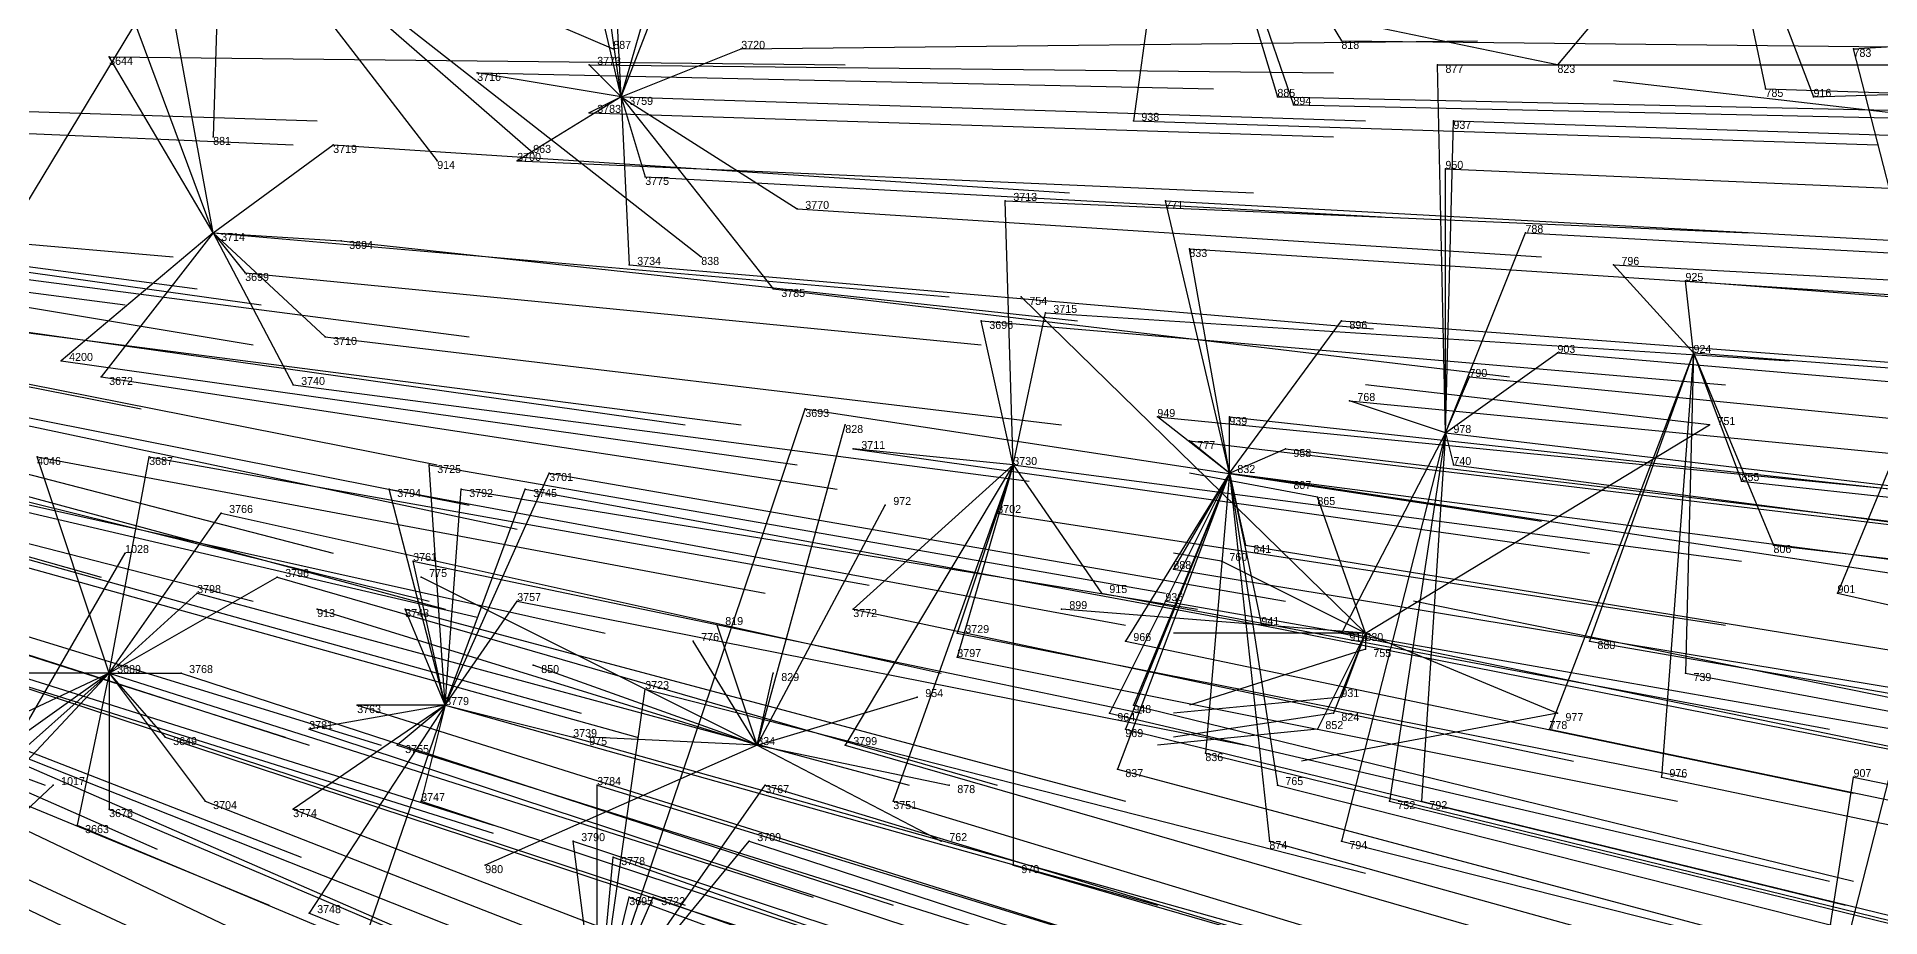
# Model space of a CAD drawing. Extents: x -0.5 to 0.59, y -0.5 to 0.58.
# Drawn here: x 0.241 to 0.4713, y -0.1105 to -0.0005 of the extents above; entities that cross this region are included whole.
import ezdxf

# ---------------------------------------------------------------- set-up
doc = ezdxf.new("R2010")
doc.units = 0
for name, color, linetype in [('Facilities', 3, 'CONTINUOUS'), ('Facilities_lines', 3, 'CONTINUOUS'), ('Normals', 1, 'CONTINUOUS'), ('Source_points', 5, 'CONTINUOUS'), ('Text', 3, 'CONTINUOUS')]:
    doc.layers.add(name, color=color, linetype=linetype)

msp = doc.modelspace()

# ---------------------------------------------------------------- linework, layer by layer
at = {"layer": 'Facilities', "color": 3}
for p in [(0.314, -0.008, -0.786), (0.263, -0.025, -0.661), (0.448, -0.04, -1.124), (0.417, -0.05, -1.05), (0.363, -0.054, -0.917), (0.39, -0.055, -0.985), (0.407, -0.075, -1.25), (0.25, -0.08, -0.656), (0.292, -0.084, -0.759), (0.331, -0.089, -1.25)]:
    msp.add_point(p, dxfattribs=at)
at = {"layer": 'Facilities_lines', "color": 3}
for p, q in [((0.384, 0.032, -0.962), (0.378, -0.011, -0.945)), ((0.384, 0.032, -0.962), (0.404, -0.001, -1.009)), ((0.384, 0.032, -0.962), (0.396, -0.008, -0.989)), ((0.384, 0.032, -0.962), (0.398, -0.009, -0.994)), ((0.45, 0.026, -1.126), (0.457, -0.007, -1.142)), ((0.45, 0.026, -1.126), (0.463, -0.008, -1.157)), ((0.264, 0.019, -1.25), (0.235, -0.029, -1.25)), ((0.263, -0.025, -0.661), (0.255, 0.019, -0.64)), ((0.264, 0.019, -1.25), (0.263, -0.013, -1.25)), ((0.264, 0.019, -1.25), (0.324, -0.028, -1.25)), ((0.264, 0.019, -1.25), (0.313, -0.002, -1.25)), ((0.264, 0.019, -1.25), (0.291, -0.016, -1.25)), ((0.264, 0.019, -1.25), (0.303, -0.015, -1.25)), ((0.314, -0.008, -0.786), (0.322, 0.02, -0.807)), ((0.263, -0.025, -0.661), (0.247, 0.018, -0.62)), ((0.447, 0.015, -1.25), (0.431, -0.004, -1.25)), ((0.314, -0.008, -0.786), (0.313, 0.011, -0.782)), ((0.314, -0.008, -0.786), (0.321, 0.01, -0.802)), ((0.314, -0.008, -0.786), (0.31, 0.009, -0.776)), ((0.314, -0.008, -0.786), (0.312, 0.006, -0.78)), ((0.314, -0.008, -0.786), (0.329, -0.002, -0.822)), ((0.478, -0.041, -1.198), (0.468, -0.002, -1.169)), ((0.263, -0.025, -0.661), (0.25, -0.003, -0.624)), ((0.314, -0.008, -0.786), (0.31, -0.004, -0.775)), ((0.417, -0.05, -1.05), (0.416, -0.004, -1.041)), ((0.314, -0.008, -0.786), (0.296, -0.005, -0.739)), ((0.314, -0.008, -0.786), (0.301, -0.016, -0.753)), ((0.314, -0.008, -0.786), (0.31, -0.01, -0.776)), ((0.314, -0.008, -0.786), (0.315, -0.029, -0.791)), ((0.314, -0.008, -0.786), (0.336, -0.022, -0.842)), ((0.314, -0.008, -0.786), (0.317, -0.018, -0.792)), ((0.314, -0.008, -0.786), (0.333, -0.032, -0.836)), ((0.417, -0.05, -1.05), (0.418, -0.011, -1.045)), ((0.263, -0.025, -0.661), (0.278, -0.014, -0.695)), ((0.417, -0.05, -1.05), (0.417, -0.017, -1.043)), ((0.363, -0.054, -0.917), (0.362, -0.021, -0.907)), ((0.39, -0.055, -0.985), (0.382, -0.021, -0.955)), ((0.263, -0.025, -0.661), (0.244, -0.041, -0.619)), ((0.263, -0.025, -0.661), (0.249, -0.043, -0.633)), ((0.263, -0.025, -0.661), (0.279, -0.026, -0.701)), ((0.263, -0.025, -0.661), (0.267, -0.03, -0.671)), ((0.263, -0.025, -0.661), (0.277, -0.038, -0.7)), ((0.263, -0.025, -0.661), (0.273, -0.044, -0.692)), ((0.417, -0.05, -1.05), (0.427, -0.025, -1.068)), ((0.39, -0.055, -0.985), (0.385, -0.027, -0.964)), ((0.448, -0.04, -1.124), (0.438, -0.029, -1.098)), ((0.448, -0.04, -1.124), (0.447, -0.031, -1.119)), ((0.407, -0.075, -1.25), (0.364, -0.033, -1.25)), ((0.363, -0.054, -0.917), (0.359, -0.036, -0.903)), ((0.363, -0.054, -0.917), (0.367, -0.035, -0.922)), ((0.39, -0.055, -0.985), (0.404, -0.036, -1.015)), ((0.417, -0.05, -1.05), (0.431, -0.04, -1.082)), ((0.448, -0.04, -1.124), (0.43, -0.087, -1.097)), ((0.448, -0.04, -1.124), (0.435, -0.076, -1.104)), ((0.448, -0.04, -1.124), (0.444, -0.093, -1.134)), ((0.448, -0.04, -1.124), (0.447, -0.08, -1.136)), ((0.448, -0.04, -1.124), (0.458, -0.064, -1.155)), ((0.448, -0.04, -1.124), (0.454, -0.056, -1.143)), ((0.478, -0.041, -1.198), (0.466, -0.07, -1.177)), ((0.417, -0.05, -1.05), (0.42, -0.043, -1.055)), ((0.417, -0.05, -1.05), (0.405, -0.046, -1.02)), ((0.311, -0.124, -0.837), (0.337, -0.047, -0.85)), ((0.39, -0.055, -0.985), (0.381, -0.048, -0.959)), ((0.39, -0.055, -0.985), (0.39, -0.048, -0.982)), ((0.331, -0.089, -1.25), (0.342, -0.049, -1.25)), ((0.417, -0.05, -1.05), (0.404, -0.075, -1.028)), ((0.417, -0.05, -1.05), (0.404, -0.101, -1.042)), ((0.407, -0.075, -1.25), (0.45, -0.049, -1.25)), ((0.417, -0.05, -1.05), (0.41, -0.096, -1.054)), ((0.417, -0.05, -1.05), (0.414, -0.096, -1.063)), ((0.417, -0.05, -1.05), (0.418, -0.054, -1.053)), ((0.363, -0.054, -0.917), (0.343, -0.052, -0.868)), ((0.39, -0.055, -0.985), (0.385, -0.051, -0.972)), ((0.39, -0.055, -0.985), (0.397, -0.052, -1.002)), ((0.25, -0.08, -0.656), (0.241, -0.053, -0.616)), ((0.25, -0.08, -0.656), (0.255, -0.053, -0.65)), ((0.292, -0.084, -0.759), (0.29, -0.054, -0.738)), ((0.292, -0.084, -0.759), (0.305, -0.055, -0.774)), ((0.363, -0.054, -0.917), (0.342, -0.089, -0.884)), ((0.363, -0.054, -0.917), (0.343, -0.072, -0.876)), ((0.363, -0.054, -0.917), (0.348, -0.096, -0.902)), ((0.363, -0.054, -0.917), (0.356, -0.075, -0.91)), ((0.363, -0.054, -0.917), (0.356, -0.078, -0.91)), ((0.363, -0.054, -0.917), (0.361, -0.06, -0.915)), ((0.363, -0.054, -0.917), (0.374, -0.07, -0.952)), ((0.363, -0.054, -0.917), (0.363, -0.104, -0.946)), ((0.39, -0.055, -0.985), (0.375, -0.085, -0.961)), ((0.39, -0.055, -0.985), (0.376, -0.092, -0.969)), ((0.39, -0.055, -0.985), (0.377, -0.076, -0.962)), ((0.39, -0.055, -0.985), (0.377, -0.087, -0.967)), ((0.39, -0.055, -0.985), (0.378, -0.084, -0.968)), ((0.39, -0.055, -0.985), (0.382, -0.071, -0.971)), ((0.39, -0.055, -0.985), (0.383, -0.067, -0.971)), ((0.39, -0.055, -0.985), (0.387, -0.09, -0.992)), ((0.39, -0.055, -0.985), (0.396, -0.094, -1.018)), ((0.39, -0.055, -0.985), (0.397, -0.056, -1.003)), ((0.39, -0.055, -0.985), (0.392, -0.064, -0.994)), ((0.39, -0.055, -0.985), (0.395, -0.101, -1.019)), ((0.39, -0.055, -0.985), (0.394, -0.074, -1.001)), ((0.292, -0.084, -0.759), (0.285, -0.057, -0.728)), ((0.292, -0.084, -0.759), (0.302, -0.057, -0.769)), ((0.292, -0.084, -0.759), (0.294, -0.057, -0.749)), ((0.331, -0.089, -1.25), (0.347, -0.059, -1.25)), ((0.407, -0.075, -1.25), (0.401, -0.058, -1.25)), ((0.25, -0.08, -0.656), (0.264, -0.06, -0.677)), ((0.226, -0.11, -1.25), (0.252, -0.065, -1.25)), ((0.292, -0.084, -0.759), (0.288, -0.066, -0.738)), ((0.407, -0.075, -1.25), (0.389, -0.066, -1.25)), ((0.25, -0.08, -0.656), (0.271, -0.068, -0.7)), ((0.331, -0.089, -1.25), (0.289, -0.068, -1.25)), ((0.25, -0.08, -0.656), (0.261, -0.07, -0.675)), ((0.292, -0.084, -0.759), (0.301, -0.071, -0.773)), ((0.331, -0.089, -1.25), (0.276, -0.072, -1.25)), ((0.292, -0.084, -0.759), (0.287, -0.072, -0.739)), ((0.407, -0.075, -1.25), (0.369, -0.072, -1.25)), ((0.331, -0.089, -1.25), (0.323, -0.076, -1.25)), ((0.331, -0.089, -1.25), (0.326, -0.074, -1.25)), ((0.407, -0.075, -1.25), (0.401, -0.087, -1.25)), ((0.407, -0.075, -1.25), (0.403, -0.085, -1.25)), ((0.407, -0.075, -1.25), (0.404, -0.083, -1.25)), ((0.407, -0.075, -1.25), (0.407, -0.077, -1.25)), ((0.407, -0.075, -1.25), (0.431, -0.085, -1.25)), ((0.25, -0.08, -0.656), (0.221, -0.111, -0.618)), ((0.25, -0.08, -0.656), (0.232, -0.096, -0.629)), ((0.25, -0.08, -0.656), (0.233, -0.088, -0.622)), ((0.25, -0.08, -0.656), (0.234, -0.08, -0.619)), ((0.25, -0.08, -0.656), (0.236, -0.09, -0.631)), ((0.25, -0.08, -0.656), (0.246, -0.099, -0.664)), ((0.25, -0.08, -0.656), (0.257, -0.088, -0.68)), ((0.25, -0.08, -0.656), (0.25, -0.097, -0.67)), ((0.25, -0.08, -0.656), (0.262, -0.096, -0.699)), ((0.25, -0.08, -0.656), (0.259, -0.08, -0.678)), ((0.331, -0.089, -1.25), (0.303, -0.079, -1.25)), ((0.331, -0.089, -1.25), (0.333, -0.08, -1.25)), ((0.311, -0.124, -0.837), (0.317, -0.082, -0.818)), ((0.292, -0.084, -0.759), (0.273, -0.097, -0.723)), ((0.292, -0.084, -0.759), (0.275, -0.11, -0.74)), ((0.292, -0.084, -0.759), (0.275, -0.087, -0.721)), ((0.292, -0.084, -0.759), (0.281, -0.084, -0.733)), ((0.292, -0.084, -0.759), (0.281, -0.116, -0.76)), ((0.292, -0.084, -0.759), (0.286, -0.089, -0.749)), ((0.292, -0.084, -0.759), (0.289, -0.096, -0.761)), ((0.292, -0.084, -0.759), (0.308, -0.088, -0.801)), ((0.331, -0.089, -1.25), (0.351, -0.083, -1.25)), ((0.331, -0.089, -1.25), (0.297, -0.104, -1.25)), ((0.331, -0.089, -1.25), (0.31, -0.088, -1.25)), ((0.331, -0.089, -1.25), (0.354, -0.101, -1.25)), ((0.331, -0.089, -1.25), (0.355, -0.094, -1.25)), ((0.461, -0.138, -1.203), (0.473, -0.091, -1.204)), ((0.226, -0.11, -1.25), (0.243, -0.094, -1.25)), ((0.311, -0.124, -0.837), (0.332, -0.094, -0.862)), ((0.311, -0.124, -0.837), (0.311, -0.094, -0.811)), ((0.461, -0.138, -1.203), (0.468, -0.093, -1.192)), ((0.311, -0.124, -0.837), (0.308, -0.101, -0.811)), ((0.311, -0.124, -0.837), (0.33, -0.101, -0.863)), ((0.311, -0.124, -0.837), (0.313, -0.103, -0.825)), ((0.311, -0.124, -0.837), (0.315, -0.108, -0.832)), ((0.311, -0.124, -0.837), (0.318, -0.108, -0.84))]:
    msp.add_line(p, q, dxfattribs=at)
at = {"layer": 'Normals', "color": 1}
for p, q in [((0.468, -0.002, -1.169), (0.566, 0.004, -1.154)), ((0.431, -0.004, -1.25), (0.402, 0.002, -1.155)), ((0.313, -0.002, -1.25), (0.313, -0.002, -1.15)), ((0.329, -0.002, -0.822), (0.421, -0.001, -0.784)), ((0.404, -0.001, -1.009), (0.496, -0.002, -0.972)), ((0.25, -0.003, -0.624), (0.342, -0.004, -0.587)), ((0.31, -0.004, -0.775), (0.403, -0.005, -0.738)), ((0.416, -0.004, -1.041), (0.509, -0.004, -1.003)), ((0.296, -0.005, -0.739), (0.388, -0.007, -0.701)), ((0.499, -0.013, -1.249), (0.438, -0.006, -1.17)), ((0.463, -0.008, -1.157), (0.56, -0.005, -1.133)), ((0.183, -0.008, -0.459), (0.276, -0.011, -0.422)), ((0.314, -0.008, -0.786), (0.407, -0.011, -0.748)), ((0.396, -0.008, -0.989), (0.488, -0.01, -0.952)), ((0.398, -0.009, -0.994), (0.49, -0.011, -0.957)), ((0.457, -0.007, -1.142), (0.55, -0.01, -1.105)), ((0.18, -0.01, -0.45), (0.273, -0.014, -0.414)), ((0.31, -0.01, -0.776), (0.403, -0.013, -0.739)), ((0.378, -0.011, -0.945), (0.471, -0.014, -0.908)), ((0.418, -0.011, -1.045), (0.51, -0.014, -1.007)), ((0.263, -0.013, -1.25), (0.263, -0.013, -1.15)), ((0.278, -0.014, -0.695), (0.37, -0.02, -0.657)), ((0.291, -0.016, -1.25), (0.291, -0.016, -1.15)), ((0.301, -0.016, -0.753), (0.393, -0.02, -0.715)), ((0.303, -0.015, -1.25), (0.303, -0.015, -1.15)), ((0.317, -0.018, -0.792), (0.409, -0.023, -0.754)), ((0.417, -0.017, -1.043), (0.509, -0.021, -1.006)), ((0.166, -0.02, -0.417), (0.258, -0.028, -0.379)), ((0.17, -0.02, -0.428), (0.261, -0.032, -0.389)), ((0.16, -0.022, -0.403), (0.252, -0.034, -0.365)), ((0.177, -0.021, -0.446), (0.269, -0.034, -0.408)), ((0.336, -0.022, -0.842), (0.429, -0.028, -0.805)), ((0.362, -0.021, -0.907), (0.455, -0.025, -0.87)), ((0.382, -0.021, -0.955), (0.474, -0.026, -0.918)), ((0.178, -0.024, -0.448), (0.268, -0.039, -0.409)), ((0.263, -0.025, -0.661), (0.355, -0.033, -0.622)), ((0.427, -0.025, -1.068), (0.519, -0.03, -1.031)), ((0.203, -0.026, -0.512), (0.295, -0.038, -0.474)), ((0.279, -0.026, -0.701), (0.371, -0.036, -0.664)), ((0.385, -0.027, -0.964), (0.477, -0.033, -0.926)), ((0.163, -0.029, -0.413), (0.254, -0.047, -0.376)), ((0.315, -0.029, -0.791), (0.408, -0.037, -0.754)), ((0.324, -0.028, -1.25), (0.324, -0.028, -1.15)), ((0.438, -0.029, -1.098), (0.531, -0.034, -1.061)), ((0.267, -0.03, -0.671), (0.359, -0.039, -0.633)), ((0.333, -0.032, -0.836), (0.425, -0.043, -0.799)), ((0.447, -0.031, -1.119), (0.539, -0.038, -1.082)), ((0.364, -0.033, -1.25), (0.364, -0.033, -1.15)), ((0.2, -0.036, -0.509), (0.291, -0.054, -0.471)), ((0.23, -0.036, -0.581), (0.322, -0.049, -0.544)), ((0.359, -0.036, -0.903), (0.452, -0.044, -0.865)), ((0.367, -0.035, -0.922), (0.46, -0.041, -0.885)), ((0.404, -0.036, -1.015), (0.497, -0.043, -0.977)), ((0.236, -0.037, -0.598), (0.329, -0.049, -0.561)), ((0.277, -0.038, -0.7), (0.369, -0.049, -0.662)), ((0.204, -0.041, -0.519), (0.295, -0.059, -0.482)), ((0.244, -0.041, -0.619), (0.336, -0.054, -0.582)), ((0.431, -0.04, -1.082), (0.524, -0.048, -1.045)), ((0.448, -0.04, -1.124), (0.54, -0.047, -1.087)), ((0.16, -0.043, -0.415), (0.249, -0.068, -0.376)), ((0.189, -0.042, -0.483), (0.278, -0.065, -0.445)), ((0.211, -0.043, -0.538), (0.301, -0.062, -0.5)), ((0.249, -0.043, -0.633), (0.341, -0.057, -0.595)), ((0.42, -0.043, -1.055), (0.512, -0.052, -1.018)), ((0.273, -0.044, -0.692), (0.365, -0.056, -0.654)), ((0.405, -0.046, -1.02), (0.498, -0.055, -0.983)), ((0.45, -0.049, -1.25), (0.407, -0.044, -1.16)), ((0.178, -0.048, -0.461), (0.268, -0.071, -0.423)), ((0.203, -0.048, -0.522), (0.292, -0.072, -0.484)), ((0.337, -0.047, -0.85), (0.429, -0.061, -0.813)), ((0.381, -0.048, -0.959), (0.473, -0.057, -0.921)), ((0.39, -0.048, -0.982), (0.482, -0.058, -0.944)), ((0.201, -0.049, -0.516), (0.29, -0.071, -0.478)), ((0.342, -0.049, -1.25), (0.342, -0.049, -1.15)), ((0.417, -0.05, -1.05), (0.51, -0.061, -1.014)), ((0.206, -0.052, -0.531), (0.296, -0.073, -0.494)), ((0.343, -0.052, -0.868), (0.435, -0.065, -0.83)), ((0.385, -0.051, -0.972), (0.477, -0.062, -0.934)), ((0.397, -0.052, -1.002), (0.489, -0.063, -0.964)), ((0.222, -0.055, -0.572), (0.312, -0.075, -0.534)), ((0.241, -0.053, -0.616), (0.332, -0.07, -0.578)), ((0.255, -0.053, -0.65), (0.345, -0.069, -0.611)), ((0.29, -0.054, -0.738), (0.382, -0.07, -0.702)), ((0.305, -0.055, -0.774), (0.397, -0.071, -0.738)), ((0.363, -0.054, -0.917), (0.454, -0.066, -0.878)), ((0.401, -0.058, -1.25), (0.385, -0.055, -1.151)), ((0.39, -0.055, -0.985), (0.482, -0.067, -0.948)), ((0.418, -0.054, -1.053), (0.51, -0.066, -1.017)), ((0.285, -0.057, -0.728), (0.377, -0.074, -0.692)), ((0.294, -0.057, -0.749), (0.386, -0.072, -0.713)), ((0.302, -0.057, -0.769), (0.394, -0.074, -0.734)), ((0.397, -0.056, -1.003), (0.489, -0.07, -0.967)), ((0.454, -0.056, -1.143), (0.546, -0.066, -1.105)), ((0.347, -0.059, -1.25), (0.347, -0.059, -1.15)), ((0.155, -0.062, -0.418), (0.242, -0.094, -0.379)), ((0.184, -0.06, -0.483), (0.272, -0.088, -0.445)), ((0.188, -0.061, -0.493), (0.275, -0.089, -0.455)), ((0.196, -0.062, -0.514), (0.284, -0.089, -0.475)), ((0.219, -0.06, -0.568), (0.309, -0.085, -0.531)), ((0.264, -0.06, -0.677), (0.354, -0.08, -0.639)), ((0.361, -0.06, -0.915), (0.452, -0.074, -0.875)), ((0.226, -0.063, -0.587), (0.316, -0.088, -0.55)), ((0.392, -0.064, -0.994), (0.484, -0.079, -0.957)), ((0.458, -0.064, -1.155), (0.552, -0.075, -1.124)), ((0.172, -0.065, -0.459), (0.256, -0.102, -0.419)), ((0.252, -0.065, -1.25), (0.252, -0.065, -1.15)), ((0.288, -0.066, -0.738), (0.379, -0.085, -0.701)), ((0.389, -0.066, -1.25), (0.383, -0.065, -1.15)), ((0.271, -0.068, -0.7), (0.361, -0.094, -0.663)), ((0.289, -0.068, -1.25), (0.289, -0.068, -1.15)), ((0.383, -0.067, -0.971), (0.474, -0.082, -0.934)), ((0.189, -0.07, -0.503), (0.274, -0.103, -0.463)), ((0.209, -0.071, -0.552), (0.298, -0.099, -0.515)), ((0.261, -0.07, -0.675), (0.35, -0.094, -0.637)), ((0.301, -0.071, -0.773), (0.392, -0.089, -0.737)), ((0.374, -0.07, -0.952), (0.465, -0.087, -0.914)), ((0.382, -0.071, -0.971), (0.473, -0.087, -0.934)), ((0.482, -0.085, -1.25), (0.413, -0.071, -1.179)), ((0.466, -0.07, -1.177), (0.562, -0.092, -1.168)), ((0.209, -0.072, -0.553), (0.298, -0.1, -0.516)), ((0.276, -0.072, -1.25), (0.276, -0.072, -1.15)), ((0.287, -0.072, -0.739), (0.377, -0.096, -0.702)), ((0.343, -0.072, -0.876), (0.433, -0.091, -0.837)), ((0.369, -0.072, -1.25), (0.369, -0.072, -1.15)), ((0.185, -0.074, -0.497), (0.27, -0.109, -0.458)), ((0.323, -0.076, -1.25), (0.323, -0.076, -1.15)), ((0.326, -0.074, -1.25), (0.326, -0.074, -1.15)), ((0.356, -0.075, -0.91), (0.447, -0.093, -0.872)), ((0.377, -0.076, -0.962), (0.468, -0.095, -0.924)), ((0.407, -0.075, -1.25), (0.383, -0.075, -1.153)), ((0.394, -0.074, -1.001), (0.485, -0.092, -0.965)), ((0.404, -0.075, -1.028), (0.496, -0.094, -0.992)), ((0.435, -0.076, -1.104), (0.527, -0.092, -1.068)), ((0.356, -0.078, -0.91), (0.446, -0.096, -0.871)), ((0.407, -0.077, -1.25), (0.385, -0.084, -1.153)), ((0.234, -0.08, -0.619), (0.322, -0.109, -0.582)), ((0.25, -0.08, -0.656), (0.338, -0.108, -0.619)), ((0.259, -0.08, -0.678), (0.348, -0.109, -0.641)), ((0.303, -0.079, -1.25), (0.303, -0.079, -1.15)), ((0.333, -0.08, -1.25), (0.333, -0.08, -1.15)), ((0.447, -0.08, -1.136), (0.538, -0.097, -1.099)), ((0.317, -0.082, -0.818), (0.407, -0.105, -0.781)), ((0.281, -0.084, -0.733), (0.37, -0.112, -0.696)), ((0.292, -0.084, -0.759), (0.381, -0.109, -0.722)), ((0.351, -0.083, -1.25), (0.351, -0.083, -1.15)), ((0.375, -0.085, -0.961), (0.465, -0.106, -0.924)), ((0.378, -0.084, -0.968), (0.468, -0.106, -0.93)), ((0.404, -0.083, -1.25), (0.383, -0.085, -1.152)), ((0.403, -0.085, -1.25), (0.383, -0.088, -1.152)), ((0.431, -0.085, -1.25), (0.399, -0.091, -1.155)), ((0.275, -0.087, -0.721), (0.363, -0.116, -0.683)), ((0.377, -0.087, -0.967), (0.467, -0.109, -0.93)), ((0.401, -0.087, -1.25), (0.381, -0.089, -1.152)), ((0.43, -0.087, -1.097), (0.521, -0.106, -1.06)), ((0.233, -0.088, -0.622), (0.319, -0.122, -0.585)), ((0.257, -0.088, -0.68), (0.345, -0.117, -0.642)), ((0.286, -0.089, -0.749), (0.375, -0.117, -0.712)), ((0.308, -0.088, -0.801), (0.397, -0.113, -0.764)), ((0.31, -0.088, -1.25), (0.31, -0.088, -1.15)), ((0.331, -0.089, -1.25), (0.331, -0.089, -1.15)), ((0.342, -0.089, -0.884), (0.432, -0.115, -0.847)), ((0.203, -0.092, -0.556), (0.287, -0.132, -0.519)), ((0.208, -0.091, -0.567), (0.292, -0.13, -0.531)), ((0.236, -0.09, -0.631), (0.321, -0.127, -0.595)), ((0.376, -0.092, -0.969), (0.466, -0.116, -0.931)), ((0.387, -0.09, -0.992), (0.477, -0.112, -0.956)), ((0.243, -0.094, -1.25), (0.243, -0.094, -1.15)), ((0.311, -0.094, -0.811), (0.399, -0.121, -0.774)), ((0.332, -0.094, -0.862), (0.421, -0.121, -0.826)), ((0.355, -0.094, -1.25), (0.355, -0.094, -1.15)), ((0.396, -0.094, -1.018), (0.487, -0.117, -0.982)), ((0.444, -0.093, -1.134), (0.535, -0.112, -1.097)), ((0.468, -0.093, -1.192), (0.565, -0.113, -1.202)), ((0.232, -0.096, -0.629), (0.316, -0.136, -0.592)), ((0.262, -0.096, -0.699), (0.349, -0.13, -0.662)), ((0.289, -0.096, -0.761), (0.377, -0.125, -0.723)), ((0.348, -0.096, -0.902), (0.437, -0.123, -0.866)), ((0.41, -0.096, -1.054), (0.5, -0.118, -1.016)), ((0.414, -0.096, -1.063), (0.504, -0.118, -1.026)), ((0.246, -0.099, -0.664), (0.332, -0.135, -0.627)), ((0.25, -0.097, -0.67), (0.335, -0.133, -0.633)), ((0.273, -0.097, -0.723), (0.359, -0.13, -0.685)), ((0.308, -0.101, -0.811), (0.396, -0.13, -0.773)), ((0.33, -0.101, -0.863), (0.419, -0.13, -0.827)), ((0.354, -0.101, -1.25), (0.354, -0.101, -1.15)), ((0.395, -0.101, -1.019), (0.485, -0.126, -0.982)), ((0.404, -0.101, -1.042), (0.495, -0.124, -1.006)), ((0.313, -0.103, -0.825), (0.401, -0.134, -0.788)), ((0.297, -0.104, -1.25), (0.297, -0.104, -1.15)), ((0.363, -0.104, -0.946), (0.453, -0.13, -0.908)), ((0.315, -0.108, -0.832), (0.402, -0.14, -0.795)), ((0.318, -0.108, -0.84), (0.406, -0.139, -0.803)), ((0.275, -0.11, -0.74), (0.361, -0.144, -0.702))]:
    msp.add_line(p, q, dxfattribs=at)
at = {"layer": 'Source_points', "color": 5}
for p in [(0.313, -0.002, -1.25), (0.329, -0.002, -0.822), (0.404, -0.001, -1.009), (0.468, -0.002, -1.169), (0.25, -0.003, -0.624), (0.31, -0.004, -0.775), (0.416, -0.004, -1.041), (0.431, -0.004, -1.25), (0.296, -0.005, -0.739), (0.396, -0.008, -0.989), (0.398, -0.009, -0.994), (0.457, -0.007, -1.142), (0.463, -0.008, -1.157), (0.31, -0.01, -0.776), (0.378, -0.011, -0.945), (0.418, -0.011, -1.045), (0.263, -0.013, -1.25), (0.278, -0.014, -0.695), (0.291, -0.016, -1.25), (0.301, -0.016, -0.753), (0.303, -0.015, -1.25), (0.317, -0.018, -0.792), (0.417, -0.017, -1.043), (0.336, -0.022, -0.842), (0.362, -0.021, -0.907), (0.382, -0.021, -0.955), (0.427, -0.025, -1.068), (0.279, -0.026, -0.701), (0.385, -0.027, -0.964), (0.315, -0.029, -0.791), (0.324, -0.028, -1.25), (0.438, -0.029, -1.098), (0.267, -0.03, -0.671), (0.333, -0.032, -0.836), (0.447, -0.031, -1.119), (0.364, -0.033, -1.25), (0.359, -0.036, -0.903), (0.367, -0.035, -0.922), (0.404, -0.036, -1.015), (0.277, -0.038, -0.7), (0.244, -0.041, -0.619), (0.431, -0.04, -1.082), (0.249, -0.043, -0.633), (0.42, -0.043, -1.055), (0.273, -0.044, -0.692), (0.405, -0.046, -1.02), (0.337, -0.047, -0.85), (0.381, -0.048, -0.959), (0.39, -0.048, -0.982), (0.342, -0.049, -1.25), (0.45, -0.049, -1.25), (0.343, -0.052, -0.868), (0.385, -0.051, -0.972), (0.397, -0.052, -1.002), (0.241, -0.053, -0.616), (0.255, -0.053, -0.65), (0.29, -0.054, -0.738), (0.305, -0.055, -0.774), (0.418, -0.054, -1.053), (0.285, -0.057, -0.728), (0.294, -0.057, -0.749), (0.302, -0.057, -0.769), (0.397, -0.056, -1.003), (0.454, -0.056, -1.143), (0.347, -0.059, -1.25), (0.401, -0.058, -1.25), (0.264, -0.06, -0.677), (0.361, -0.06, -0.915), (0.392, -0.064, -0.994), (0.458, -0.064, -1.155), (0.252, -0.065, -1.25), (0.288, -0.066, -0.738), (0.389, -0.066, -1.25), (0.271, -0.068, -0.7), (0.289, -0.068, -1.25), (0.383, -0.067, -0.971), (0.261, -0.07, -0.675), (0.301, -0.071, -0.773), (0.374, -0.07, -0.952), (0.382, -0.071, -0.971), (0.466, -0.07, -1.177), (0.276, -0.072, -1.25), (0.287, -0.072, -0.739), (0.343, -0.072, -0.876), (0.369, -0.072, -1.25), (0.323, -0.076, -1.25), (0.326, -0.074, -1.25), (0.356, -0.075, -0.91), (0.377, -0.076, -0.962), (0.394, -0.074, -1.001), (0.404, -0.075, -1.028), (0.435, -0.076, -1.104), (0.356, -0.078, -0.91), (0.407, -0.077, -1.25), (0.259, -0.08, -0.678), (0.303, -0.079, -1.25), (0.333, -0.08, -1.25), (0.447, -0.08, -1.136), (0.317, -0.082, -0.818), (0.281, -0.084, -0.733), (0.351, -0.083, -1.25), (0.375, -0.085, -0.961), (0.378, -0.084, -0.968), (0.403, -0.085, -1.25), (0.404, -0.083, -1.25), (0.431, -0.085, -1.25), (0.275, -0.087, -0.721), (0.377, -0.087, -0.967), (0.401, -0.087, -1.25), (0.43, -0.087, -1.097), (0.257, -0.088, -0.68), (0.286, -0.089, -0.749), (0.308, -0.088, -0.801), (0.31, -0.088, -1.25), (0.342, -0.089, -0.884), (0.376, -0.092, -0.969), (0.387, -0.09, -0.992), (0.243, -0.094, -1.25), (0.311, -0.094, -0.811), (0.332, -0.094, -0.862), (0.355, -0.094, -1.25), (0.396, -0.094, -1.018), (0.444, -0.093, -1.134), (0.468, -0.093, -1.192), (0.262, -0.096, -0.699), (0.289, -0.096, -0.761), (0.348, -0.096, -0.902), (0.41, -0.096, -1.054), (0.414, -0.096, -1.063), (0.246, -0.099, -0.664), (0.25, -0.097, -0.67), (0.273, -0.097, -0.723), (0.308, -0.101, -0.811), (0.33, -0.101, -0.863), (0.354, -0.101, -1.25), (0.395, -0.101, -1.019), (0.404, -0.101, -1.042), (0.313, -0.103, -0.825), (0.297, -0.104, -1.25), (0.363, -0.104, -0.946), (0.315, -0.108, -0.832), (0.318, -0.108, -0.84), (0.275, -0.11, -0.74)]:
    msp.add_point(p, dxfattribs=at)

# ---------------------------------------------------------------- texts
at = {"layer": 'Text', "color": 3}
for s, p in [('887', (0.313, -0.002, -1.25)), ('3720', (0.329, -0.002, -0.822)), ('818', (0.404, -0.002, -1.009)), ('783', (0.468, -0.003, -1.169)), ('3644', (0.25, -0.004, -0.624)), ('3773', (0.311, -0.004, -0.775)), ('877', (0.417, -0.005, -1.041)), ('823', (0.431, -0.005, -1.25)), ('3716', (0.296, -0.006, -0.739)), ('3783', (0.311, -0.01, -0.776)), ('3759', (0.315, -0.009, -0.786)), ('885', (0.396, -0.008, -0.989)), ('894', (0.398, -0.009, -0.994)), ('785', (0.457, -0.008, -1.142)), ('916', (0.463, -0.008, -1.157)), ('938', (0.379, -0.011, -0.945)), ('937', (0.418, -0.012, -1.045)), ('881', (0.263, -0.014, -1.25)), ('3719', (0.278, -0.015, -0.695)), ('914', (0.291, -0.017, -1.25)), ('3700', (0.301, -0.016, -0.753)), ('963', (0.303, -0.015, -1.25)), ('950', (0.417, -0.017, -1.043)), ('3775', (0.317, -0.019, -0.792)), ('3713', (0.363, -0.021, -0.907)), ('3770', (0.337, -0.022, -0.842)), ('771', (0.382, -0.022, -0.955)), ('3714', (0.264, -0.026, -0.661)), ('788', (0.427, -0.025, -1.068)), ('3694', (0.28, -0.027, -0.701)), ('833', (0.385, -0.028, -0.964)), ('3734', (0.316, -0.029, -0.791)), ('838', (0.324, -0.029, -1.25)), ('796', (0.439, -0.029, -1.098)), ('3699', (0.267, -0.031, -0.671)), ('3785', (0.334, -0.033, -0.836)), ('925', (0.447, -0.031, -1.119)), ('754', (0.365, -0.034, -1.25)), ('3715', (0.368, -0.035, -0.922)), ('3696', (0.36, -0.037, -0.903)), ('896', (0.405, -0.037, -1.015)), ('3710', (0.278, -0.039, -0.7)), ('903', (0.431, -0.04, -1.082)), ('924', (0.448, -0.04, -1.124)), ('4200', (0.245, -0.041, -0.619)), ('3672', (0.25, -0.044, -0.633)), ('3740', (0.274, -0.044, -0.692)), ('790', (0.42, -0.043, -1.055)), ('768', (0.406, -0.046, -1.02)), ('3693', (0.337, -0.048, -0.85)), ('949', (0.381, -0.048, -0.959)), ('939', (0.39, -0.049, -0.982)), ('751', (0.451, -0.049, -1.25)), ('828', (0.342, -0.05, -1.25)), ('978', (0.418, -0.05, -1.05)), ('3711', (0.344, -0.052, -0.868)), ('777', (0.386, -0.052, -0.972)), ('958', (0.398, -0.053, -1.002)), ('4046', (0.241, -0.054, -0.616)), ('3687', (0.255, -0.054, -0.65)), ('3725', (0.291, -0.055, -0.738)), ('3701', (0.305, -0.056, -0.774)), ('3730', (0.363, -0.054, -0.917)), ('832', (0.391, -0.055, -0.985)), ('740', (0.418, -0.054, -1.053)), ('855', (0.454, -0.056, -1.143)), ('3794', (0.286, -0.058, -0.728)), ('3792', (0.295, -0.058, -0.749)), ('3745', (0.303, -0.058, -0.769)), ('807', (0.398, -0.057, -1.003)), ('3766', (0.265, -0.06, -0.677)), ('972', (0.348, -0.059, -1.25)), ('3702', (0.361, -0.06, -0.915)), ('865', (0.401, -0.059, -1.25)), ('1028', (0.252, -0.065, -1.25)), ('841', (0.393, -0.065, -0.994)), ('806', (0.458, -0.065, -1.155)), ('3761', (0.288, -0.066, -0.738)), ('888', (0.383, -0.067, -0.971)), ('760', (0.39, -0.066, -1.25)), ('3798', (0.261, -0.07, -0.675)), ('3796', (0.272, -0.068, -0.7)), ('775', (0.29, -0.068, -1.25)), ('915', (0.375, -0.07, -0.952)), ('901', (0.466, -0.07, -1.177)), ('3757', (0.301, -0.071, -0.773)), ('899', (0.37, -0.072, -1.25)), ('936', (0.382, -0.071, -0.971)), ('913', (0.276, -0.073, -1.25)), ('3743', (0.287, -0.073, -0.739)), ('819', (0.327, -0.074, -1.25)), ('3772', (0.343, -0.073, -0.876)), ('941', (0.394, -0.074, -1.001)), ('776', (0.324, -0.076, -1.25)), ('3729', (0.357, -0.075, -0.91)), ('966', (0.378, -0.076, -0.962)), ('910', (0.405, -0.076, -1.028)), ('830', (0.407, -0.076, -1.25)), ('880', (0.436, -0.077, -1.104)), ('3797', (0.356, -0.078, -0.91)), ('755', (0.408, -0.078, -1.25)), ('3689', (0.251, -0.08, -0.656)), ('3768', (0.26, -0.08, -0.678)), ('850', (0.304, -0.08, -1.25)), ('829', (0.334, -0.081, -1.25)), ('739', (0.448, -0.081, -1.136)), ('3723', (0.317, -0.082, -0.818)), ('954', (0.352, -0.083, -1.25)), ('931', (0.404, -0.083, -1.25)), ('3763', (0.281, -0.085, -0.733)), ('3779', (0.292, -0.084, -0.759)), ('964', (0.376, -0.086, -0.961)), ('948', (0.378, -0.085, -0.968)), ('824', (0.404, -0.086, -1.25)), ('977', (0.432, -0.086, -1.25)), ('3781', (0.275, -0.087, -0.721)), ('3739', (0.308, -0.088, -0.801)), ('969', (0.377, -0.088, -0.967)), ('852', (0.402, -0.087, -1.25)), ('778', (0.43, -0.087, -1.097)), ('3649', (0.258, -0.089, -0.68)), ('3755', (0.287, -0.09, -0.749)), ('975', (0.31, -0.089, -1.25)), ('834', (0.331, -0.089, -1.25)), ('3799', (0.343, -0.089, -0.884)), ('837', (0.377, -0.093, -0.969)), ('836', (0.387, -0.091, -0.992)), ('976', (0.445, -0.093, -1.134)), ('907', (0.468, -0.093, -1.192)), ('1017', (0.244, -0.094, -1.25)), ('3784', (0.311, -0.094, -0.811)), ('3767', (0.332, -0.095, -0.862)), ('878', (0.356, -0.095, -1.25)), ('765', (0.397, -0.094, -1.018)), ('3704', (0.263, -0.097, -0.699)), ('3747', (0.289, -0.096, -0.761)), ('3751', (0.348, -0.097, -0.902)), ('752', (0.411, -0.097, -1.054)), ('792', (0.415, -0.097, -1.063)), ('3663', (0.247, -0.1, -0.664)), ('3678', (0.25, -0.098, -0.67)), ('3774', (0.273, -0.098, -0.723)), ('3790', (0.309, -0.101, -0.811)), ('3709', (0.331, -0.101, -0.863)), ('762', (0.355, -0.101, -1.25)), ('874', (0.395, -0.102, -1.019)), ('794', (0.405, -0.102, -1.042)), ('3778', (0.314, -0.104, -0.825)), ('980', (0.297, -0.105, -1.25)), ('970', (0.364, -0.105, -0.946)), ('3695', (0.315, -0.109, -0.832)), ('3722', (0.319, -0.109, -0.84)), ('3748', (0.276, -0.11, -0.74))]:
    msp.add_text(s, height=0.001, dxfattribs=at).set_placement(p)

doc.saveas('drawing.dxf')
